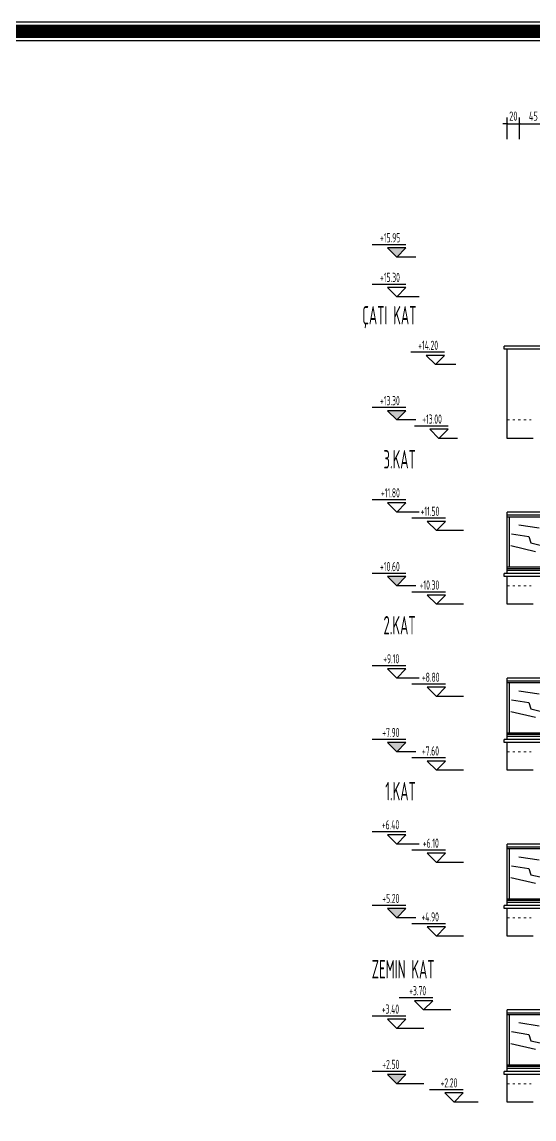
# Model space of a CAD drawing. Extents: x 41749 to 92598, y -24291 to 29432.
# Drawn here: x 74594 to 75428, y -23176 to -21391 of the extents above; entities that cross this region are included whole.
import ezdxf

# ---------------------------------------------------------------- set-up
doc = ezdxf.new("R2010")
doc.units = 0
doc.header["$MEASUREMENT"] = 0
doc.header["$PDMODE"] = 3
doc.linetypes.add('ACAD_ISO03W100', pattern=[30, 12, -18])
doc.layers.get('0').update_dxf_attribs({"linetype": 'CONTINUOUS'})
doc.layers.get('Defpoints').update_dxf_attribs({"linetype": 'CONTINUOUS'})
doc.layers.add('KAPI-ACILIM1', color=13, linetype='ACAD_ISO03W100', lineweight=20)
for name, color, linetype in [('MAHAL', 21, 'CONTINUOUS'), ('MERBAS', 231, 'CONTINUOUS'), ('OLCU', 3, 'CONTINUOUS'), ('SIVA', 7, 'CONTINUOUS'), ('tar', 12, 'CONTINUOUS')]:
    doc.layers.add(name, color=color, linetype=linetype)
doc.styles.add('OLCU', font='isocpeur.ttf', dxfattribs={"width": 0.59})
doc.dimstyles.new('OLCU3', dxfattribs={"dimscale": 0.5, "dimtxt": 30, "dimasz": 7, "dimexe": 20, "dimexo": 0, "dimgap": 10, "dimtad": 1, "dimdec": 4, "dimrnd": 0.5, "dimdsep": 46, "dimtxsty": 'OLCU', "dimblk1": 'DOT', "dimblk2": 'DOT', "dimsah": 1, "dimcen": 0.09, "dimclrt": 4, "dimadec": 0, "dimazin": 0, "dimtfac": 1, "dimtdec": 4, "dimtix": 1, "dimtmove": 2, "dimatfit": 3, "dimfxl": 0, "dimtolj": 1, "dimtzin": 0, "dimarcsym": 0})

# ---------------------------------------------------------------- blocks, each defined once
blk = doc.blocks.new('DOT')
at = {"color": 0, "linetype": 'ByBlock'}
blk.add_line((-0.5, 0), (-1, 0), dxfattribs=at)
at = {"color": 0, "linetype": 'ByBlock', "const_width": 0.5}
blk.add_lwpolyline([(-0.25, 0, 1), (0.25, 0, 1)], format="xyb", close=True, dxfattribs=at)
blk = doc.blocks.new('*D2191')
at = {"layer": 'Defpoints', "color": 0, "transparency": 16777216}
for p in [(75403.9, -21556.4), (75383.9, -21967.9), (75403.9, -21967.9)]:
    blk.add_point(p, dxfattribs=at)
at = {"layer": 'OLCU', "color": 0, "lineweight": -2, "transparency": 16777216}
for p, q in [((75380.4, -21556.4), (75376.9, -21556.4)), ((75383.9, -21581.4), (75383.9, -21546.4)), ((75383.9, -21556.4), (75403.9, -21556.4)), ((75403.9, -21581.4), (75403.9, -21546.4)), ((75407.4, -21556.4), (75410.9, -21556.4))]:
    blk.add_line(p, q, dxfattribs=at)
at = {"layer": 'OLCU', "color": 0, "lineweight": -2, "transparency": 16777216, "xscale": 3.5, "yscale": 3.5, "zscale": 3.5}
blk.add_blockref('DOT', (75383.9, -21556.4), dxfattribs=at)
at = {"layer": 'OLCU', "color": 0, "lineweight": -2, "transparency": 16777216, "xscale": 3.5, "yscale": 3.5, "zscale": 3.5, "rotation": 180}
blk.add_blockref('DOT', (75403.9, -21556.4), dxfattribs=at)
at = {"layer": 'OLCU', "color": 4, "transparency": 16777216, "insert": (75393.9, -21543.9), "char_height": 15, "attachment_point": 5, "style": 'OLCU'}
blk.add_mtext('\\A1;20', dxfattribs=at)
blk = doc.blocks.new('*D2192')
at = {"layer": 'Defpoints', "color": 0, "transparency": 16777216}
for p in [(75448.9, -21556.4), (75448.9, -21556.4), (75403.9, -21967.9)]:
    blk.add_point(p, dxfattribs=at)
at = {"layer": 'OLCU', "color": 0, "lineweight": -2, "transparency": 16777216}
for p, q in [((75403.9, -21581.4), (75403.9, -21546.4)), ((75407.4, -21556.4), (75445.4, -21556.4)), ((75448.9, -21556.4), (75448.9, -21546.4))]:
    blk.add_line(p, q, dxfattribs=at)
at = {"layer": 'OLCU', "color": 0, "lineweight": -2, "transparency": 16777216, "xscale": 3.5, "yscale": 3.5, "zscale": 3.5, "rotation": 180}
blk.add_blockref('DOT', (75403.9, -21556.4), dxfattribs=at)
at = {"layer": 'OLCU', "color": 0, "lineweight": -2, "transparency": 16777216, "xscale": 3.5, "yscale": 3.5, "zscale": 3.5}
blk.add_blockref('DOT', (75448.9, -21556.4), dxfattribs=at)
at = {"layer": 'OLCU', "color": 4, "transparency": 16777216, "insert": (75426.4, -21543.9), "char_height": 15, "attachment_point": 5, "style": 'OLCU'}
blk.add_mtext('\\A1;45', dxfattribs=at)

msp = doc.modelspace()

# ---------------------------------------------------------------- hatches: boundary and pattern name
at = {"layer": 'SIVA', "linetype": 'ByBlock', "ltscale": 1.5}
for points in [[(75219.04672, -21758.22794), (75204.04672, -21773.22794), (75189.04672, -21758.22794)], [(75219.04672, -22023.22794), (75204.04672, -22038.22794), (75189.04672, -22023.22794)], [(75219.04672, -22293.22794), (75204.04672, -22308.22794), (75189.04672, -22293.22794)], [(75219.04672, -22563.22794), (75204.04672, -22578.22794), (75189.04672, -22563.22794)], [(75219.04672, -22833.22794), (75204.04672, -22848.22794), (75189.04672, -22833.22794)], [(75219.04672, -23103.22794), (75204.04672, -23118.22794), (75189.04672, -23103.22794)]]:
    msp.add_hatch(color=256, dxfattribs=at).paths.add_polyline_path(points)

# ---------------------------------------------------------------- linework, layer by layer
at = {"layer": 'KAPI-ACILIM1', "linetype": 'ACAD_ISO03W100', "ltscale": 0.3}
for p, q in [((75383.92021, -22038.22794), (75422.78975, -22038.22794)), ((75383.92021, -22308.22794), (75422.78975, -22308.22794)), ((75383.92021, -22578.22794), (75422.78975, -22578.22794)), ((75383.92021, -22848.22794), (75422.78975, -22848.22794)), ((75383.92021, -23118.22794), (75422.78975, -23118.22794))]:
    msp.add_line(p, q, dxfattribs=at)
at = {"layer": 'MAHAL'}
for p, q in [((75438.57276, -21918.22794), (75378.92021, -21918.22794)), ((75378.92021, -21923.22794), (75378.92021, -21918.22794)), ((75438.57276, -21923.22794), (75378.92021, -21923.22794)), ((75383.92021, -22068.22794), (75383.92021, -21923.22794)), ((75426.27052, -22068.22794), (75383.92021, -22068.22794)), ((75438.57276, -22188.22794), (75383.92021, -22188.22794)), ((75383.92021, -22288.22794), (75383.92021, -22188.22794)), ((75438.57276, -22193.22794), (75383.92021, -22193.22794)), ((75438.57276, -22196.22794), (75383.92021, -22196.22794)), ((75386.92021, -22196.22794), (75386.92021, -22277.22794)), ((75438.57276, -22288.22794), (75378.92021, -22288.22794)), ((75378.92021, -22293.22794), (75378.92021, -22288.22794)), ((75438.57276, -22293.22794), (75378.92021, -22293.22794)), ((75383.92021, -22277.22794), (75438.57276, -22277.22794)), ((75438.57276, -22280.22794), (75383.92021, -22280.22794)), ((75438.57276, -22283.22794), (75383.92021, -22283.22794)), ((75383.92021, -22338.22794), (75383.92021, -22293.22794)), ((75426.27052, -22338.22794), (75383.92021, -22338.22794)), ((75438.57276, -22458.22794), (75383.92021, -22458.22794)), ((75383.92021, -22558.22794), (75383.92021, -22458.22794)), ((75438.57276, -22463.22794), (75383.92021, -22463.22794)), ((75438.57276, -22466.22794), (75383.92021, -22466.22794)), ((75386.92021, -22466.22794), (75386.92021, -22547.22794)), ((75438.57276, -22558.22794), (75378.92021, -22558.22794)), ((75378.92021, -22563.22794), (75378.92021, -22558.22794)), ((75383.92021, -22547.22794), (75438.57276, -22547.22794)), ((75438.57276, -22550.22794), (75383.92021, -22550.22794)), ((75438.57276, -22553.22794), (75383.92021, -22553.22794)), ((75438.57276, -22563.22794), (75378.92021, -22563.22794)), ((75383.92021, -22608.22794), (75383.92021, -22563.22794)), ((75426.27052, -22608.22794), (75383.92021, -22608.22794)), ((75438.57276, -22728.22794), (75383.92021, -22728.22794)), ((75383.92021, -22828.22794), (75383.92021, -22728.22794)), ((75438.57276, -22733.22794), (75383.92021, -22733.22794)), ((75438.57276, -22736.22794), (75383.92021, -22736.22794)), ((75386.92021, -22736.22794), (75386.92021, -22817.22794)), ((75438.57276, -22828.22794), (75378.92021, -22828.22794)), ((75378.92021, -22833.22794), (75378.92021, -22828.22794)), ((75383.92021, -22817.22794), (75438.57276, -22817.22794)), ((75438.57276, -22820.22794), (75383.92021, -22820.22794)), ((75438.57276, -22823.22794), (75383.92021, -22823.22794)), ((75438.57276, -22833.22794), (75378.92021, -22833.22794)), ((75383.92021, -22878.22794), (75383.92021, -22833.22794)), ((75426.27052, -22878.22794), (75383.92021, -22878.22794)), ((75438.57276, -22998.22794), (75383.92021, -22998.22794)), ((75383.92021, -23098.22794), (75383.92021, -22998.22794)), ((75438.57276, -23003.22794), (75383.92021, -23003.22794)), ((75438.57276, -23006.22794), (75383.92021, -23006.22794)), ((75386.92021, -23006.22794), (75386.92021, -23087.22794)), ((75438.57276, -23098.22794), (75378.92021, -23098.22794)), ((75378.92021, -23103.22794), (75378.92021, -23098.22794)), ((75383.92021, -23087.22794), (75438.57276, -23087.22794)), ((75438.57276, -23090.22794), (75383.92021, -23090.22794)), ((75438.57276, -23093.22794), (75383.92021, -23093.22794)), ((75438.57276, -23103.22794), (75378.92021, -23103.22794)), ((75383.92021, -23148.22794), (75383.92021, -23103.22794)), ((75426.27052, -23148.22794), (75383.92021, -23148.22794))]:
    msp.add_line(p, q, dxfattribs=at)
at = {"layer": 'MERBAS'}
for points in [[(70882.32763, -24290.68394), (70882.32763, -21390.68394), (77052.0777, -21390.68394), (77052.0777, -24290.68394)], [(70887.32763, -24285.68394), (70887.32763, -21395.68394), (77047.0777, -21395.68394), (77047.0777, -24285.68394)], [(70907.32763, -24265.68394), (70907.32763, -21415.68394), (77027.0777, -21415.68394), (77027.0777, -24265.68394)], [(70912.32763, -24260.68394), (70912.32763, -21420.68394), (77022.0777, -21420.68394), (77022.0777, -24260.68394)]]:
    msp.add_lwpolyline(points, close=True, dxfattribs=at)
at = {"layer": 'MERBAS', "const_width": 20}
msp.add_lwpolyline([(70897.32763, -24275.68394), (70897.32763, -21405.68394), (77037.0777, -21405.68394), (77037.0777, -24275.68394)], close=True, dxfattribs=at)
at = {"layer": 'SIVA'}
for p, q in [((75219.04672, -21753.22794), (75164.04672, -21753.22794)), ((75219.04672, -21758.22794), (75189.04672, -21758.22794)), ((75204.04672, -21773.22794), (75189.04672, -21758.22794)), ((75204.04672, -21773.22794), (75219.04672, -21758.22794)), ((75235.02929, -21773.22794), (75204.04672, -21773.22794)), ((75219.04672, -21817.72794), (75164.04672, -21817.72794)), ((75219.04672, -21822.72794), (75189.04672, -21822.72794)), ((75204.04672, -21837.72794), (75189.04672, -21822.72794)), ((75204.04672, -21837.72794), (75219.04672, -21822.72794)), ((75240.45606, -21837.72794), (75204.04672, -21837.72794)), ((75281.92288, -21928.22794), (75226.92288, -21928.22794)), ((75281.92288, -21933.22794), (75251.92288, -21933.22794)), ((75266.92288, -21948.22794), (75251.92288, -21933.22794)), ((75266.92288, -21948.22794), (75281.92288, -21933.22794)), ((75300.20822, -21948.22794), (75266.92288, -21948.22794)), ((75219.04672, -22018.22794), (75164.04672, -22018.22794)), ((75219.04672, -22023.22794), (75189.04672, -22023.22794)), ((75204.04672, -22038.22794), (75189.04672, -22023.22794)), ((75204.04672, -22038.22794), (75219.04672, -22023.22794)), ((75235.02929, -22038.22794), (75204.04672, -22038.22794)), ((75287.7763, -22048.22794), (75232.7763, -22048.22794)), ((75287.7763, -22053.22794), (75257.7763, -22053.22794)), ((75272.7763, -22068.22794), (75257.7763, -22053.22794)), ((75272.7763, -22068.22794), (75287.7763, -22053.22794)), ((75303.10967, -22068.22794), (75272.7763, -22068.22794)), ((75219.04672, -22168.22794), (75164.04672, -22168.22794)), ((75219.04672, -22173.22794), (75189.04672, -22173.22794)), ((75204.04672, -22188.22794), (75189.04672, -22173.22794)), ((75204.04672, -22188.22794), (75219.04672, -22173.22794)), ((75240.45606, -22188.22794), (75204.04672, -22188.22794)), ((75283.54148, -22198.22794), (75228.54148, -22198.22794)), ((75283.54148, -22203.22794), (75253.54148, -22203.22794)), ((75268.54148, -22218.22794), (75253.54148, -22203.22794)), ((75268.54148, -22218.22794), (75283.54148, -22203.22794)), ((75312.82465, -22218.22794), (75268.54148, -22218.22794)), ((75219.04672, -22288.22794), (75164.04672, -22288.22794)), ((75219.04672, -22293.22794), (75189.04672, -22293.22794)), ((75204.04672, -22308.22794), (75189.04672, -22293.22794)), ((75204.04672, -22308.22794), (75219.04672, -22293.22794)), ((75235.02929, -22308.22794), (75204.04672, -22308.22794)), ((75283.54148, -22318.22794), (75228.54148, -22318.22794)), ((75283.54148, -22323.22794), (75253.54148, -22323.22794)), ((75268.54148, -22338.22794), (75253.54148, -22323.22794)), ((75268.54148, -22338.22794), (75283.54148, -22323.22794)), ((75312.82465, -22338.22794), (75268.54148, -22338.22794)), ((75219.04672, -22438.22794), (75164.04672, -22438.22794)), ((75219.04672, -22443.22794), (75189.04672, -22443.22794)), ((75204.04672, -22458.22794), (75189.04672, -22443.22794)), ((75204.04672, -22458.22794), (75219.04672, -22443.22794)), ((75240.45606, -22458.22794), (75204.04672, -22458.22794)), ((75283.54148, -22468.22794), (75228.54148, -22468.22794)), ((75283.54148, -22473.22794), (75253.54148, -22473.22794)), ((75268.54148, -22488.22794), (75253.54148, -22473.22794)), ((75268.54148, -22488.22794), (75283.54148, -22473.22794)), ((75312.82465, -22488.22794), (75268.54148, -22488.22794)), ((75219.04672, -22558.22794), (75164.04672, -22558.22794)), ((75219.04672, -22563.22794), (75189.04672, -22563.22794)), ((75204.04672, -22578.22794), (75189.04672, -22563.22794)), ((75204.04672, -22578.22794), (75219.04672, -22563.22794)), ((75235.02929, -22578.22794), (75204.04672, -22578.22794)), ((75283.54148, -22588.22794), (75228.54148, -22588.22794)), ((75283.54148, -22593.22794), (75253.54148, -22593.22794)), ((75268.54148, -22608.22794), (75253.54148, -22593.22794)), ((75268.54148, -22608.22794), (75283.54148, -22593.22794)), ((75312.82465, -22608.22794), (75268.54148, -22608.22794)), ((75219.04672, -22708.22794), (75164.04672, -22708.22794)), ((75219.04672, -22713.22794), (75189.04672, -22713.22794)), ((75204.04672, -22728.22794), (75189.04672, -22713.22794)), ((75204.04672, -22728.22794), (75219.04672, -22713.22794)), ((75240.45606, -22728.22794), (75204.04672, -22728.22794)), ((75283.54148, -22738.22794), (75228.54148, -22738.22794)), ((75283.54148, -22743.22794), (75253.54148, -22743.22794)), ((75268.54148, -22758.22794), (75253.54148, -22743.22794)), ((75268.54148, -22758.22794), (75283.54148, -22743.22794)), ((75312.82465, -22758.22794), (75268.54148, -22758.22794)), ((75219.04672, -22828.22794), (75164.04672, -22828.22794)), ((75219.04672, -22833.22794), (75189.04672, -22833.22794)), ((75204.04672, -22848.22794), (75189.04672, -22833.22794)), ((75204.04672, -22848.22794), (75219.04672, -22833.22794)), ((75235.02929, -22848.22794), (75204.04672, -22848.22794)), ((75283.54148, -22858.22794), (75228.54148, -22858.22794)), ((75283.54148, -22863.22794), (75253.54148, -22863.22794)), ((75268.54148, -22878.22794), (75253.54148, -22863.22794)), ((75268.54148, -22878.22794), (75283.54148, -22863.22794)), ((75312.82465, -22878.22794), (75268.54148, -22878.22794)), ((75262.82069, -22978.22794), (75207.82069, -22978.22794)), ((75262.82069, -22983.22794), (75232.82069, -22983.22794)), ((75247.82069, -22998.22794), (75232.82069, -22983.22794)), ((75247.82069, -22998.22794), (75262.82069, -22983.22794)), ((75219.04672, -23008.22794), (75164.04672, -23008.22794)), ((75292.10386, -22998.22794), (75247.82069, -22998.22794)), ((75219.04672, -23013.22794), (75189.04672, -23013.22794)), ((75204.04672, -23028.22794), (75189.04672, -23013.22794)), ((75204.04672, -23028.22794), (75219.04672, -23013.22794)), ((75248.32989, -23028.22794), (75204.04672, -23028.22794)), ((75219.04672, -23098.22794), (75164.04672, -23098.22794)), ((75219.04672, -23103.22794), (75189.04672, -23103.22794)), ((75204.04672, -23118.22794), (75189.04672, -23103.22794)), ((75204.04672, -23118.22794), (75219.04672, -23103.22794)), ((75248.32989, -23118.22794), (75204.04672, -23118.22794)), ((75248.32989, -23118.22794), (75204.04672, -23118.22794)), ((75312.43614, -23128.22824), (75257.43614, -23128.22824)), ((75312.43614, -23133.22824), (75282.43614, -23133.22824)), ((75297.43614, -23148.22824), (75282.43614, -23133.22824)), ((75297.43614, -23148.22824), (75312.43614, -23133.22824)), ((75336.42374, -23148.22824), (75297.43614, -23148.22824))]:
    msp.add_line(p, q, dxfattribs=at)
at = {"layer": 'tar'}
for p, q in [((75390.78026, -22223.47218), (75419.12011, -22227.92709)), ((75402.91382, -22208.81601), (75436.03264, -22214.02215)), ((75419.12011, -22227.92709), (75422.25039, -22238.23566)), ((75422.25039, -22238.23566), (75437.63282, -22241.83268)), ((75389.61215, -22242.58032), (75430.0073, -22252.02631)), ((75402.91382, -22478.81601), (75436.03264, -22484.02215)), ((75390.78026, -22493.47218), (75419.12011, -22497.92709)), ((75419.12011, -22497.92709), (75422.25039, -22508.23566)), ((75422.25039, -22508.23566), (75437.63282, -22511.83268)), ((75389.61215, -22512.58032), (75430.0073, -22522.02631)), ((75402.91382, -22748.81601), (75436.03264, -22754.02215)), ((75390.78026, -22763.47218), (75419.12011, -22767.92709)), ((75419.12011, -22767.92709), (75422.25039, -22778.23566)), ((75389.61215, -22782.58032), (75430.0073, -22792.02631)), ((75422.25039, -22778.23566), (75437.63282, -22781.83268)), ((75402.91382, -23018.81601), (75436.03264, -23024.02215)), ((75390.78026, -23033.47218), (75419.12011, -23037.92709)), ((75419.12011, -23037.92709), (75422.25039, -23048.23566)), ((75389.61215, -23052.58032), (75430.0073, -23062.02631)), ((75422.25039, -23048.23566), (75437.63282, -23051.83268))]:
    msp.add_line(p, q, dxfattribs=at)

# ---------------------------------------------------------------- texts
at = {"layer": 'SIVA', "style": 'OLCU', "width": 0.5}
for s, height, p in [('+15.95', 15, (75176.7812, -21749.32417)), ('+15.30', 15, (75176.7812, -21813.82417)), ('ÇATI KAT', 30, (75147.91613, -21882.96646)), ('+14.20', 15, (75238.90736, -21924.32417)), ('+13.30', 15, (75176.7812, -22014.32417)), ('+13.00', 15, (75245.51078, -22044.32417)), ('3.KAT', 30, (75182.41613, -22117.29473)), ('+11.80', 15, (75178.2812, -22164.32417)), ('+11.50', 15, (75242.77596, -22194.32417)), ('+10.60', 15, (75176.7812, -22284.32417)), ('+10.30', 15, (75241.27596, -22314.32417)), ('2.KAT', 30, (75182.41613, -22387.29473)), ('+9.10', 15, (75182.0312, -22434.32417)), ('+8.80', 15, (75245.02596, -22464.32417)), ('+7.90', 15, (75180.5312, -22554.32417)), ('+7.60', 15, (75245.02596, -22584.32417)), ('1.KAT', 30, (75185.41613, -22657.29473)), ('+6.40', 15, (75179.7812, -22704.32417)), ('+6.10', 15, (75246.52596, -22734.32417)), ('+5.20', 15, (75180.5312, -22824.32417)), ('+4.90', 15, (75244.27596, -22854.32417)), ('ZEMIN KAT', 30, (75163.33691, -22947.01661)), ('+3.70', 15, (75224.30516, -22974.32417)), ('+3.40', 15, (75179.7812, -23004.32417)), ('+2.50', 15, (75180.5312, -23094.32417)), ('+2.20', 15, (75275.42062, -23124.32447))]:
    msp.add_text(s, height=height, dxfattribs=at).set_placement(p)

# ---------------------------------------------------------------- dimensions: what is measured, and where the dimension line sits
at = {"layer": 'OLCU'}
for base, p1, p2, picture, middle in [((75403.92021, -21556.41996), (75383.92021, -21967.94173), (75403.92021, -21967.94173), '*D2191', (75393.92021, -21543.91996)), ((75448.92014, -21556.41996), (75403.92021, -21967.94173), (75448.92014, -21556.41996), '*D2192', (75426.42017, -21543.91996))]:
    dim = msp.add_linear_dim(base=base, p1=p1, p2=p2, dimstyle='OLCU3', dxfattribs=at)
    dim.commit()
    dim.dimension.update_dxf_attribs({"geometry": picture, "text_midpoint": middle})

doc.saveas('drawing.dxf')
